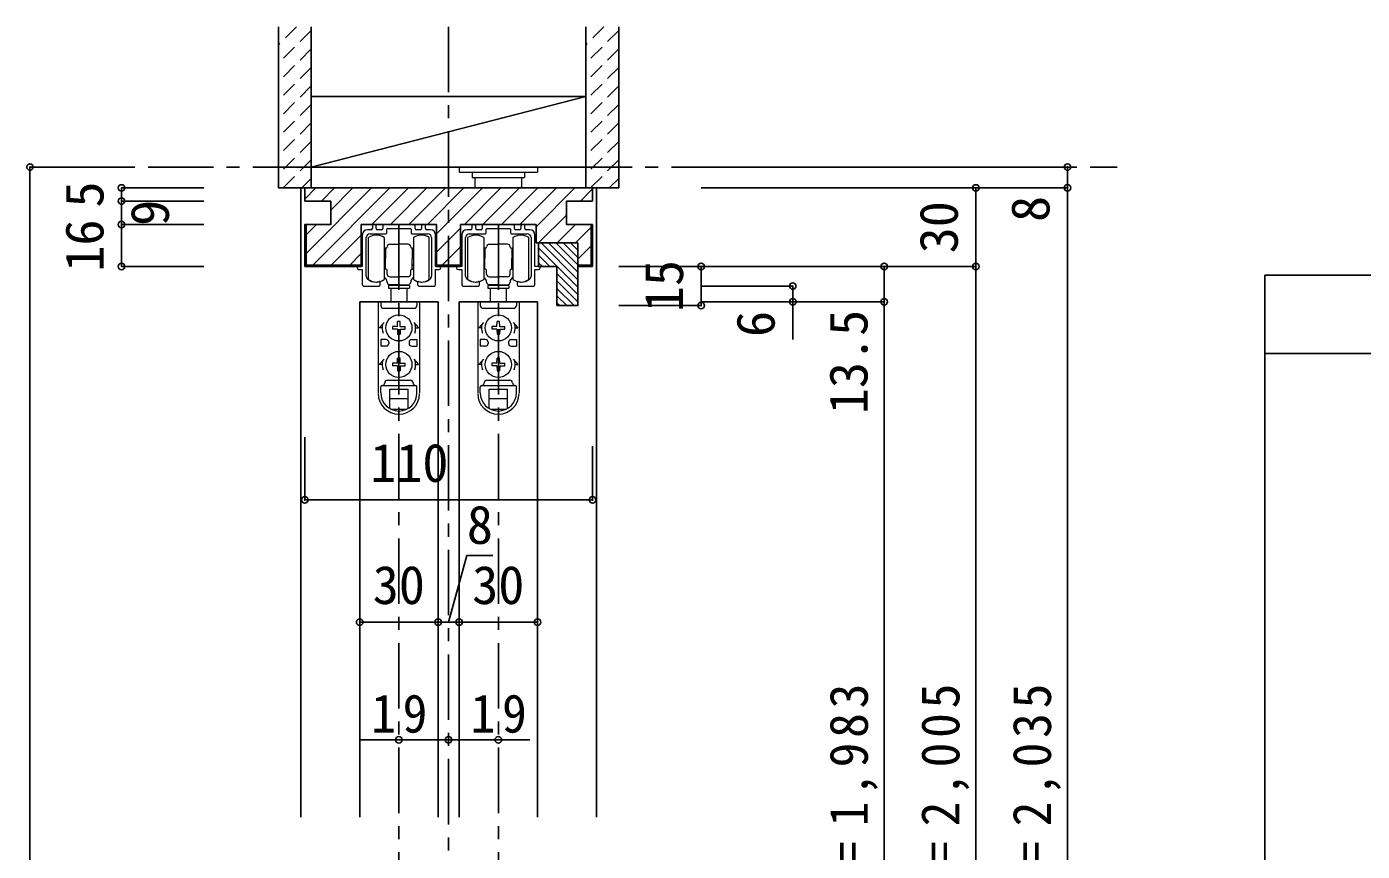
# Model space of a CAD drawing. Units: millimetres at full size, sheet at 1:5; some dimension numbers follow another scale. Extents: x -973 to 977, y -718 to 696.
# Drawn here: x -692 to -181, y -318 to -2 of the extents above; entities that cross this region are included whole.
import ezdxf
from ezdxf.enums import TextEntityAlignment as Align

# ---------------------------------------------------------------- set-up
doc = ezdxf.new("R2010")
doc.units = ezdxf.units.MM
doc.header["$LTSCALE"] = 5
doc.header["$PDMODE"] = 32
doc.header["$PDSIZE"] = 2.5
doc.linetypes.add('CHAIN1', pattern=[8, 5, -1, 1, -1])
doc.linetypes.add('DASHED1', pattern=[1.8, 1.2, -0.6])
for name, color, linetype in [('0-1_通り芯', 4, 'CHAIN1'), ('0-2_柱', 7, 'Continuous'), ('0-3_仕上げ', 2, 'Continuous'), ('0-4_枠', 3, 'Continuous'), ('0-6_扉', 6, 'Continuous'), ('0-A_文字', 3, 'Continuous'), ('0-B_寸法', 7, 'Continuous'), ('0-C_ハッチ', 4, 'Continuous')]:
    doc.layers.add(name, color=color, linetype=linetype)
doc.layers.add('0-7_金物', color=7, linetype='Continuous', lineweight=18)
doc.styles.add('ＭＳ ゴシック', font='')
doc.styles.get('ＭＳ ゴシック').set_extended_font_data('MS Gothic')

# ---------------------------------------------------------------- blocks, each defined once
blk = doc.blocks.new('戸車(上吊)')
at = {"layer": '0-7_金物'}
for p, q in [((-11.601, 12.792), (-11.601, 28.792)), ((-5.601, 28.792), (-5.601, 20.792)), ((-3.501, 26.292), (-0.001, 26.292)), ((3.499, 26.292), (-0.001, 26.292)), ((5.599, 28.792), (5.599, 20.792)), ((11.599, 12.792), (11.599, 28.792)), ((-5.601, 24.792), (-5.301, 24.792)), ((-5.601, 23.292), (-5.101, 23.292)), ((-5.601, 20.792), (-5.601, 12.792)), ((-5.101, 24.592), (-5.301, 24.792)), ((-5.301, 23.292), (-5.101, 23.492)), ((-5.101, 24.792), (-5.101, 20.792)), ((-5.001, 24.792), (-5.101, 24.792)), ((-5.101, 16.792), (-5.101, 20.792)), ((4.999, 24.792), (5.099, 24.792)), ((5.099, 24.792), (5.099, 20.792)), ((5.099, 24.592), (5.299, 24.792)), ((5.299, 23.292), (5.099, 23.492)), ((5.599, 23.292), (5.099, 23.292)), ((5.099, 16.792), (5.099, 20.792)), ((5.599, 24.792), (5.299, 24.792)), ((5.599, 20.792), (5.599, 12.792)), ((-5.601, 18.292), (-5.101, 18.292)), ((-5.601, 16.792), (-5.301, 16.792)), ((-5.101, 18.092), (-5.301, 18.292)), ((-5.101, 16.992), (-5.301, 16.792)), ((-5.001, 16.792), (-5.101, 16.792)), ((-4.501, 14.792), (-4.501, 16.292)), ((4.499, 14.792), (4.499, 16.292)), ((4.999, 16.792), (5.099, 16.792)), ((5.099, 18.092), (5.299, 18.292)), ((5.599, 18.292), (5.099, 18.292)), ((5.099, 16.992), (5.299, 16.792)), ((5.599, 16.792), (5.299, 16.792)), ((-4.001, 10.492), (-4.001, 9.492)), ((3.999, 10.492), (-4.001, 10.492)), ((-3.501, 13.792), (-0.001, 13.792)), ((-0.001, 10.792), (-3.501, 10.792)), ((-3.001, 10.792), (-3.001, 10.492)), ((3.499, 13.792), (-0.001, 13.792)), ((-0.001, 10.792), (3.499, 10.792)), ((2.999, 10.792), (2.999, 10.492)), ((3.999, 10.492), (3.999, 9.492)), ((-4.001, 9.492), (3.999, 9.492)), ((-3.001, 4.292), (-3.001, 9.492)), ((2.999, 9.492), (2.999, 4.292)), ((-7.9, 4.292), (-7.9, -30.608)), ((-7.857, 4.292), (7.943, 4.292)), ((-6.9, 4.292), (-6.9, 2.792)), ((-5.9, 1.792), (5.9, 1.792)), ((6.9, 4.292), (6.9, 2.792)), ((7.9, 4.292), (7.9, -30.608)), ((-5.657, -3.708), (-7.5, -5.708)), ((-0.52, -5.188), (-0.486, -3.258)), ((0.486, -3.258), (-0.486, -3.258)), ((0.52, -5.188), (0.486, -3.258)), ((5.657, -3.708), (7.5, -5.708)), ((-6.4, -5.708), (-7.5, -5.708)), ((-6.9, -10.208), (-6.9, -12.708)), ((-4.9, -10.208), (-6.9, -10.208)), ((-0.52, -5.188), (-2.45, -5.222)), ((-2.45, -5.222), (-2.45, -6.194)), ((-0.52, -6.227), (-2.45, -6.194)), ((-0.52, -6.227), (-0.486, -8.158)), ((-0.486, -8.158), (0.486, -8.158)), ((0.52, -6.227), (0.486, -8.158)), ((0.52, -5.188), (2.45, -5.222)), ((0.52, -6.227), (2.45, -6.194)), ((2.45, -6.194), (2.45, -5.222)), ((4.9, -10.208), (6.9, -10.208)), ((6.4, -5.708), (7.5, -5.708)), ((6.9, -10.208), (6.9, -12.708)), ((-4.9, -12.708), (-6.9, -12.708)), ((-3.9, -11.208), (-3.9, -11.708)), ((3.9, -11.208), (3.9, -11.708)), ((4.9, -12.708), (6.9, -12.708)), ((-5.657, -17.708), (-7.5, -19.708)), ((-6.4, -19.708), (-7.5, -19.708)), ((-0.52, -19.188), (-2.45, -19.222)), ((-2.45, -19.222), (-2.45, -20.194)), ((-0.52, -20.227), (-2.45, -20.194)), ((-0.52, -19.188), (-0.486, -17.258)), ((-0.52, -20.227), (-0.486, -22.158)), ((0.486, -17.258), (-0.486, -17.258)), ((0.52, -19.188), (0.486, -17.258)), ((0.52, -20.227), (0.486, -22.158)), ((0.52, -19.188), (2.45, -19.222)), ((0.52, -20.227), (2.45, -20.194)), ((2.45, -20.194), (2.45, -19.222)), ((5.657, -17.708), (7.5, -19.708)), ((6.4, -19.708), (7.5, -19.708)), ((-0.486, -22.158), (0.486, -22.158)), ((-6.9, -30.608), (-6.9, -28.208)), ((-6.4, -27.708), (6.4, -27.708)), ((-4.4, -25.708), (4.4, -25.708)), ((-3.5, -29.208), (3.5, -29.208)), ((-3.5, -36.554), (-3.5, -29.208)), ((3.5, -36.554), (3.5, -29.208)), ((6.9, -30.608), (6.9, -28.208)), ((-3.5, -32.708), (3.5, -32.708)), ((-3.028, -36.808), (3.028, -36.808))]:
    blk.add_line(p, q, dxfattribs=at)
for centre in [(0, -5.708), (0, -19.708)]:
    blk.add_circle(centre, 5, dxfattribs=at)
for centre, radius, start, end in [((-8.601, 24.792), 5, 53.1301, 126.8699), ((-3.501, 25.292), 1, 90, 180), ((3.499, 25.292), 1, 0, 90), ((8.599, 24.792), 5, 53.1301, 126.8699), ((-5.001, 25.292), 0.5, 270, 0), ((4.999, 25.292), 0.5, 180, 270), ((-5.001, 16.292), 0.5, 0, 90), ((4.999, 16.292), 0.5, 90, 180), ((-8.601, 16.792), 5, 233.1301, 306.8699), ((-6.501, 11.792), 2, 0, 63.25632), ((-3.501, 14.792), 1, 180, 270), ((-3.501, 11.792), 1, 180, 270), ((3.499, 14.792), 1, 270, 0), ((3.499, 11.792), 1, 270, 0), ((6.499, 11.792), 2, 116.74368, 180), ((8.599, 16.792), 5, 233.1301, 306.8699), ((-5.9, 2.792), 1, 180, 270), ((5.9, 2.792), 1, 270, 0), ((0, -5.708), 6.4, 167.82427, 198.20996), ((0, -5.708), 6.4, 341.79004, 12.17573), ((-4.9, -11.208), 1, 0, 90), ((4.9, -11.208), 1, 90, 180), ((-4.9, -11.708), 1, 270, 0), ((4.9, -11.708), 1, 180, 270), ((0, -19.708), 6.4, 167.82427, 198.20996), ((0, -19.708), 6.4, 341.79004, 12.17573), ((-6.4, -28.208), 0.5, 90, 180), ((0, -30.608), 6.9, 180, 0), ((-6.4, -26.708), 1, 270, 0), ((-4.4, -26.708), 1, 90, 180), ((4.4, -26.708), 1, 0, 90), ((6.4, -26.708), 1, 180, 270), ((6.4, -28.208), 0.5, 0, 90), ((0, -30.808), 7.9, 180, 0)]:
    blk.add_arc(centre, radius, start, end, dxfattribs=at)
blk = doc.blocks.new('レール金具(全般)')
at = {"layer": '0-7_金物'}
for p, q in [((-10.65, 6.888), (-12, 6.888)), ((-11, 5.388), (-4.95, 5.388)), ((-10.15, 8.388), (-10.15, 7.388)), ((-9.15, 8.888), (-9.65, 8.888)), ((-8.65, 7.388), (-8.65, 8.388)), ((-6.65, 6.888), (-8.15, 6.888)), ((-6.15, 8.388), (-6.15, 7.388)), ((5.65, 8.888), (-5.65, 8.888)), ((-4.65, 5.688), (-4.65, 7.088)), ((4.65, 7.088), (4.65, 5.688)), ((4.95, 5.388), (11, 5.388)), ((6.15, 7.388), (6.15, 8.388)), ((8.15, 6.888), (6.65, 6.888)), ((8.65, 8.388), (8.65, 7.388)), ((9.65, 8.888), (9.15, 8.888)), ((10.15, 7.388), (10.15, 8.388)), ((12, 6.888), (10.65, 6.888)), ((-12.5, -10.898), (-12.5, 3.888)), ((12.5, 3.888), (12.5, -10.898)), ((-13.5, -14.612), (-7.65, -14.612)), ((-7.15, -14.112), (-7.15, -13.224)), ((7.15, -13.224), (7.15, -14.112)), ((7.65, -14.612), (13.5, -14.612))]:
    blk.add_line(p, q, dxfattribs=at)
for points in [[(-4.35, 7.388), (-0.3, 7.388), (0, 7.688), (0.3, 7.388), (4.35, 7.388)], [(-14, 4.888), (-14, -7.112), (-15.4, -7.112)], [(15.4, -7.112), (14, -7.112), (14, 4.888)], [(-15.4, -8.312), (-14, -8.312), (-14, -14.112)], [(14, -14.112), (14, -8.312), (15.4, -8.312)]]:
    blk.add_lwpolyline(points, dxfattribs=at)
for centre, radius, start, end in [((-12, 4.888), 2, 90, 180), ((-11, 3.888), 1.5, 90, 180), ((-10.65, 7.388), 0.5, 270, 0), ((-9.65, 8.388), 0.5, 90, 180), ((-9.15, 8.388), 0.5, 0, 90), ((-8.15, 7.388), 0.5, 180, 270), ((-6.65, 7.388), 0.5, 270, 0), ((-5.65, 8.388), 0.5, 90, 180), ((-4.95, 5.688), 0.3, 270, 360), ((-4.35, 7.088), 0.3, 90, 180), ((4.35, 7.088), 0.3, 360, 90), ((4.95, 5.688), 0.3, 180, 270), ((5.65, 8.388), 0.5, 360, 90), ((6.65, 7.388), 0.5, 180, 270), ((8.15, 7.388), 0.5, 270, 360), ((9.15, 8.388), 0.5, 90, 180), ((9.65, 8.388), 0.5, 360, 90), ((10.65, 7.388), 0.5, 180, 270), ((11, 3.888), 1.5, 0, 90), ((12, 4.888), 2, 0, 90), ((-15.4, -7.712), 0.6, 90, 270), ((15.4, -7.712), 0.6, 270, 90), ((-13.5, -14.112), 0.5, 180, 270), ((-12.2, -10.898), 0.3, 180, 192.08406), ((-10.538, -10.542), 2, 192.08406, 228.89829), ((-8.771, -8.112), 5, 231.94944, 269.54933), ((-8.85, -8.112), 5, 270.45826, 285.31651), ((-7.65, -14.112), 0.5, 270, 0), ((-7.45, -13.224), 0.3, 360, 105.31651), ((7.45, -13.224), 0.3, 74.68349, 180), ((7.65, -14.112), 0.5, 180, 270), ((8.85, -8.112), 5, 254.68349, 269.54174), ((8.771, -8.112), 5, 270.45067, 308.05056), ((10.538, -10.542), 2, 311.10171, 347.91594), ((12.2, -10.898), 0.3, 347.91594, 0), ((13.5, -14.112), 0.5, 270, 0)]:
    blk.add_arc(centre, radius, start, end, dxfattribs=at)

msp = doc.modelspace()

# ---------------------------------------------------------------- linework, layer by layer
at = {"layer": '0-1_通り芯'}
for p, q in [((-530.29, -2.5), (-530.29, -584.625)), ((-685.156, -56.151), (-274.79, -56.151)), ((-549.29, -78.151), (-549.29, -555.5)), ((-511.29, -78.151), (-511.29, -555.5))]:
    msp.add_line(p, q, dxfattribs=at)
at = {"layer": '0-2_柱'}
msp.add_line((-477.79, -29.151), (-582.79, -56.151), dxfattribs=at)
msp.add_lwpolyline([(-582.79, -56.151), (-477.79, -56.151), (-477.79, -29.151), (-582.79, -29.151)], close=True, dxfattribs=at)
at = {"layer": '0-3_仕上げ'}
for p, q in [((-582.79, -2.5), (-582.79, -64.151)), ((-465.29, -2.5), (-465.29, -64.151))]:
    msp.add_line(p, q, dxfattribs=at)
for points in [[(-595.29, -2.5), (-595.29, -64.151), (-582.79, -64.151)], [(-477.79, -2.5), (-477.79, -64.151), (-465.29, -64.151)]]:
    msp.add_lwpolyline(points, dxfattribs=at)
at = {"layer": '0-4_枠', "color": 4}
for p, q in [((-585.29, -64.151), (-586.79, -64.151)), ((-586.79, -64.151), (-586.79, -304.776)), ((-475.29, -64.151), (-473.79, -64.151)), ((-473.79, -64.151), (-473.79, -304.776))]:
    msp.add_line(p, q, dxfattribs=at)
at = {"layer": '0-4_枠'}
for p, q in [((-475.29, -69.151), (-475.29, -64.151)), ((-575.29, -69.151), (-585.29, -69.151)), ((-475.29, -69.151), (-485.29, -69.151)), ((-485.29, -78.151), (-485.29, -69.151)), ((-584.79, -78.151), (-584.79, -93.651)), ((-534.89, -94.151), (-534.89, -78.151)), ((-496.89, -85.151), (-496.89, -78.151)), ((-475.29, -78.151), (-485.29, -78.151)), ((-475.79, -93.651), (-475.79, -78.151)), ((-475.29, -94.151), (-475.29, -78.151)), ((-496.89, -85.151), (-480.89, -85.151)), ((-495.89, -94.151), (-495.89, -85.151)), ((-585.29, -94.151), (-563.69, -94.151)), ((-584.79, -93.651), (-563.69, -93.651)), ((-534.89, -93.651), (-525.69, -93.651)), ((-534.89, -94.151), (-525.69, -94.151)), ((-495.89, -94.151), (-488.89, -94.151)), ((-488.89, -109.151), (-488.89, -94.151)), ((-480.89, -93.651), (-475.79, -93.651)), ((-480.89, -94.151), (-475.29, -94.151))]:
    msp.add_line(p, q, dxfattribs=at)
for points in [[(-475.29, -64.151), (-585.29, -64.151), (-585.29, -69.151)], [(-575.29, -69.151), (-575.29, -78.151), (-585.29, -78.151), (-585.29, -94.151)], [(-563.69, -94.151), (-563.69, -78.151), (-534.89, -78.151)], [(-525.69, -94.151), (-525.69, -78.151), (-496.89, -78.151)], [(-488.89, -109.151), (-480.89, -109.151), (-480.89, -85.151)]]:
    msp.add_lwpolyline(points, dxfattribs=at)
at = {"layer": '0-6_扉'}
for p, q in [((-534.29, -107.651), (-564.29, -107.651)), ((-564.29, -107.651), (-564.29, -304.776)), ((-534.29, -107.651), (-534.29, -304.776)), ((-496.29, -107.651), (-526.29, -107.651)), ((-526.29, -107.651), (-526.29, -304.776)), ((-496.29, -107.651), (-496.29, -304.776))]:
    msp.add_line(p, q, dxfattribs=at)
at = {"layer": '0-7_金物'}
for p, q in [((-526.29, -56.151), (-526.29, -58.151)), ((-526.29, -58.151), (-496.29, -58.151)), ((-520.29, -60.151), (-520.29, -64.151)), ((-502.29, -64.151), (-502.29, -60.151)), ((-501.29, -58.151), (-501.29, -60.151)), ((-496.29, -56.151), (-496.29, -58.151))]:
    msp.add_line(p, q, dxfattribs=at)
msp.add_lwpolyline([(-521.29, -58.151), (-521.29, -60.151), (-501.29, -60.151)], dxfattribs=at)
at = {"layer": '0-A_文字'}
for p, q in [((-218.347, -567.5), (-218.347, -97.5)), ((-218.347, -97.5), (221.653, -97.5)), ((-218.347, -127.5), (221.653, -127.5))]:
    msp.add_line(p, q, dxfattribs=at)
at = {"layer": '0-B_寸法', "color": 4}
for p, q in [((-690.29, -56.151), (-655.29, -56.151)), ((-690.29, -56.151), (-690.29, -567.5)), ((-293.79, -56.151), (-433.79, -56.151)), ((-293.79, -64.151), (-293.79, -56.151)), ((-655.29, -64.151), (-623.79, -64.151)), ((-655.29, -64.151), (-655.29, -69.151)), ((-293.79, -64.151), (-433.79, -64.151)), ((-328.79, -64.151), (-328.79, -555.5)), ((-293.79, -567.5), (-293.79, -64.151)), ((-655.29, -69.151), (-623.79, -69.151)), ((-655.29, -69.151), (-655.29, -78.151)), ((-655.29, -78.151), (-623.79, -78.151)), ((-655.29, -78.151), (-655.29, -94.151)), ((-655.29, -94.151), (-623.79, -94.151)), ((-433.79, -94.151), (-465.29, -94.151)), ((-433.79, -94.151), (-433.79, -109.151)), ((-328.79, -94.151), (-433.79, -94.151)), ((-363.79, -94.151), (-363.79, -555.5)), ((-398.79, -101.651), (-433.79, -101.651)), ((-398.79, -122.057), (-398.79, -101.651)), ((-433.79, -109.151), (-465.29, -109.151)), ((-363.79, -107.651), (-433.79, -107.651)), ((-585.29, -183.455), (-585.29, -159.397)), ((-475.29, -183.455), (-475.29, -162.897)), ((-585.29, -183.455), (-475.29, -183.455)), ((-564.29, -230.151), (-496.29, -230.151)), ((-549.29, -275.151), (-530.29, -275.151)), ((-530.29, -275.151), (-511.29, -275.151))]:
    msp.add_line(p, q, dxfattribs=at)
at = {"layer": '0-B_寸法', "color": 4, "linetype": 'CHAIN1'}
msp.add_line((-564.29, -275.151), (-496.29, -275.151), dxfattribs=at)
at = {"layer": '0-B_寸法', "color": 4}
msp.add_lwpolyline([(-530.29, -230.151), (-523.303, -204.645), (-513.355, -204.645)], dxfattribs=at)
at = {"layer": '0-B_寸法'}
for p in [(-690.29, -56.151), (-293.79, -56.151), (-655.29, -64.151), (-328.79, -64.151), (-293.79, -64.151), (-655.29, -69.151), (-655.29, -78.151), (-655.29, -94.151), (-433.79, -94.151), (-363.79, -94.151), (-328.79, -94.151), (-398.79, -101.651), (-398.79, -107.651), (-363.79, -107.651), (-433.79, -109.151), (-585.29, -183.455), (-475.29, -183.455), (-564.29, -230.151), (-534.29, -230.151), (-526.29, -230.151), (-496.29, -230.151), (-549.29, -275.151), (-530.29, -275.151), (-511.29, -275.151)]:
    msp.add_point(p, dxfattribs=at)
at = {"layer": '0-C_ハッチ', "linetype": 'DASHED1'}
for p, q in [((-588.428, -2.5), (-595.29, -9.362)), ((-582.79, -3.933), (-595.29, -16.433)), ((-470.928, -2.5), (-477.79, -9.362)), ((-465.29, -3.933), (-477.79, -16.433)), ((-582.79, -11.004), (-595.29, -23.504)), ((-465.29, -11.004), (-477.79, -23.504)), ((-582.79, -18.075), (-595.29, -30.575)), ((-465.29, -18.075), (-477.79, -30.575)), ((-582.79, -25.147), (-595.29, -37.647)), ((-465.29, -25.147), (-477.79, -37.647)), ((-582.79, -32.218), (-595.29, -44.718)), ((-465.29, -32.218), (-477.79, -44.718)), ((-582.79, -39.289), (-595.29, -51.789)), ((-465.29, -39.289), (-477.79, -51.789)), ((-582.79, -46.36), (-595.29, -58.86)), ((-465.29, -46.36), (-477.79, -58.86)), ((-582.79, -53.431), (-593.511, -64.151)), ((-465.29, -53.431), (-476.011, -64.151)), ((-582.79, -60.502), (-586.44, -64.151)), ((-465.29, -60.502), (-468.94, -64.151))]:
    msp.add_line(p, q, dxfattribs=at)
at = {"layer": '0-C_ハッチ'}
for p, q in [((-585.29, -68.451), (-580.99, -64.151)), ((-584.79, -89.164), (-559.777, -64.151)), ((-582.206, -93.651), (-552.706, -64.151)), ((-578.919, -69.151), (-573.919, -64.151)), ((-575.29, -72.593), (-566.848, -64.151)), ((-559.635, -78.151), (-545.635, -64.151)), ((-552.564, -78.151), (-538.564, -64.151)), ((-545.493, -78.151), (-531.493, -64.151)), ((-538.422, -78.151), (-524.422, -64.151)), ((-534.89, -81.691), (-517.351, -64.151)), ((-524.28, -78.151), (-510.28, -64.151)), ((-517.209, -78.151), (-503.209, -64.151)), ((-510.138, -78.151), (-496.138, -64.151)), ((-503.067, -78.151), (-489.067, -64.151)), ((-496.89, -79.046), (-481.995, -64.151)), ((-479.924, -69.151), (-475.29, -64.517)), ((-495.924, -85.151), (-485.29, -74.517)), ((-584.79, -82.093), (-580.848, -78.151)), ((-534.89, -88.762), (-525.69, -79.562)), ((-488.853, -85.151), (-481.853, -78.151)), ((-481.782, -85.151), (-475.79, -79.159)), ((-575.135, -93.651), (-563.69, -82.206)), ((-532.709, -93.651), (-525.69, -86.633)), ((-494.987, -85.151), (-480.89, -99.248)), ((-492.158, -85.151), (-480.89, -96.419)), ((-489.33, -85.151), (-480.89, -93.591)), ((-486.501, -85.151), (-480.89, -90.762)), ((-483.673, -85.151), (-480.89, -87.934)), ((-480.89, -91.33), (-475.79, -86.23)), ((-568.064, -93.651), (-563.69, -89.278)), ((-495.89, -87.076), (-480.89, -102.076)), ((-495.89, -89.905), (-491.644, -94.151)), ((-495.89, -92.733), (-494.472, -94.151)), ((-488.89, -96.905), (-480.89, -104.905)), ((-476.14, -93.651), (-475.79, -93.301)), ((-488.89, -99.733), (-480.89, -107.733)), ((-488.89, -102.561), (-482.3, -109.151)), ((-488.89, -105.39), (-485.129, -109.151)), ((-488.89, -108.218), (-487.957, -109.151))]:
    msp.add_line(p, q, dxfattribs=at)

# ---------------------------------------------------------------- block references
at = {"layer": '0-7_金物'}
for name, p in [('レール金具(全般)', (-549.29, -87.039)), ('レール金具(全般)', (-511.29, -87.039)), ('戸車(上吊)', (-549.29, -111.944)), ('戸車(上吊)', (-511.29, -111.944))]:
    msp.add_blockref(name, p, dxfattribs=at)

# ---------------------------------------------------------------- texts
at = {"layer": '0-B_寸法', "style": 'ＭＳ ゴシック'}
for s, p in [('5', (-657.79, -71.651)), ('9', (-632.79, -78.651)), ('30', (-331.29, -89.151)), ('8', (-296.29, -77.151)), ('16', (-657.79, -96.151)), ('15', (-436.29, -111.651)), ('6', (-401.29, -121.143)), ('13.5', (-365.79, -150.651))]:
    msp.add_text(s, height=14.66, rotation=90, dxfattribs=at).set_placement(p, align=Align.BOTTOM_LEFT)
for s, p in [('110', (-560.28, -180.955)), ('8', (-523.329, -204.645)), ('30', (-559.29, -227.651)), ('30', (-521.29, -227.651))]:
    msp.add_text(s, height=14.66, dxfattribs=at).set_placement(p, align=Align.BOTTOM_LEFT)
at = {"layer": '0-B_寸法', "char_height": 14.66, "attachment_point": 7, "rotation": 90, "style": 'ＭＳ ゴシック'}
for s, insert in [('\\T1.19;\\W0.95;ＤＨ＝1,983', (-366.29, -376.076)), ('\\T1.19;\\W0.95;枠内＝2,005', (-331.29, -376.076)), ('\\T1.19;\\W0.95;枠外＝2,035', (-296.29, -376.076))]:
    msp.add_mtext(s, dxfattribs=dict(at, insert=insert))
at = {"layer": '0-B_寸法', "char_height": 14.66, "attachment_point": 7, "style": 'ＭＳ ゴシック'}
for insert in [(-559.915, -272.651), (-521.915, -272.651)]:
    msp.add_mtext('\\T1.27;\\W0.95;19', dxfattribs=dict(at, insert=insert))

doc.saveas('drawing.dxf')
